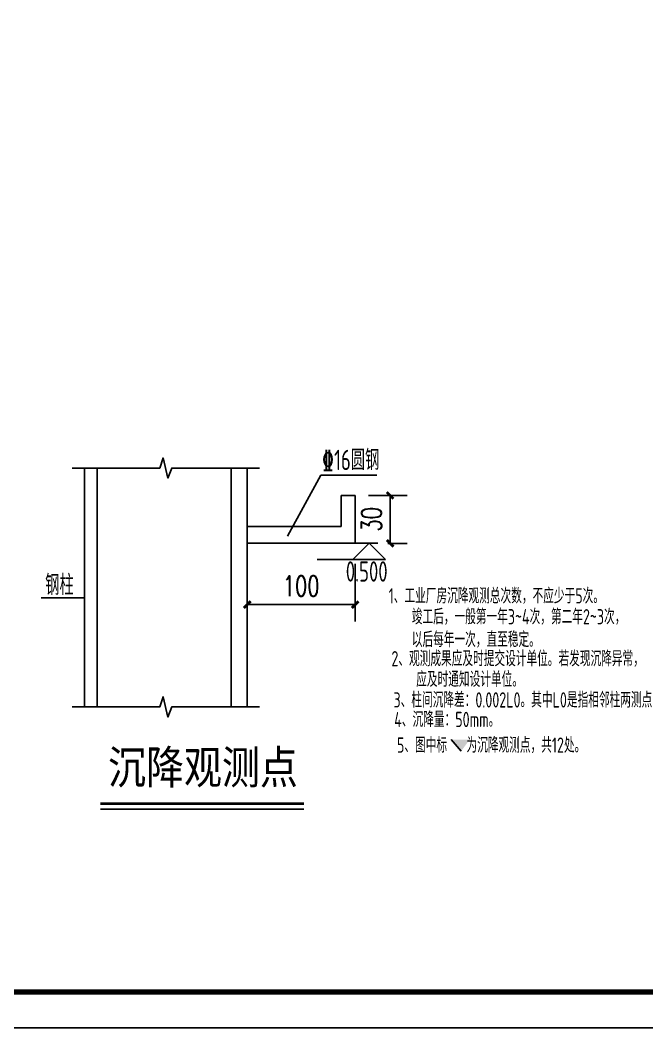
# Model space of a CAD drawing. Extents: x 177291 to 1288761, y 177638 to 322898.
# Drawn here: x 374467 to 392961, y 177638 to 207357 of the extents above; entities that cross this region are included whole.
import ezdxf
from ezdxf.enums import TextEntityAlignment as Align

# ---------------------------------------------------------------- set-up
doc = ezdxf.new("R2010")
doc.units = 0
doc.header["$LTSCALE"] = 1000
for name, color, linetype in [('11', 3, 'Continuous'), ('AXIS', 3, 'Continuous'), ('PUB_DIM', 3, 'Continuous'), ('PUB_TEXT', 7, 'Continuous'), ('PUB_TITLE', 4, 'Continuous'), ('TEXT', 7, 'Continuous'), ('THICK', 6, 'Continuous'), ('THIN', 7, 'Continuous'), ('轴线__尺寸数字', 253, 'Continuous')]:
    doc.layers.add(name, color=color, linetype=linetype)
doc.styles.add('_TCH_DIM_T3', font='SIMPLEX', dxfattribs={"width": 0.705882, "bigfont": 'GBCBIG'})
doc.styles.add('TSSD_Norm', font='tssdeng.shx', dxfattribs={"bigfont": 'hztxt.shx'})
doc.styles.add('TSSD_Rein', font='Tssdeng.shx', dxfattribs={"width": 0.7, "bigfont": 'hztxt.shx'})
doc.dimstyles.new('TCH-200-5', dxfattribs={"dimtxt": 595, "dimasz": 200, "dimexe": 500, "dimexo": 600, "dimgap": 252.5, "dimtad": 1, "dimdec": 0, "dimlfac": 0.2, "dimzin": 0, "dimdsep": 46, "dimtxsty": '_TCH_DIM_T3', "dimblk": 'ARCHTICK', "dimcen": 0.09, "dimclrd": 124, "dimclre": 124, "dimclrt": 7, "dimazin": 2, "dimtfac": 1, "dimtdec": 0, "dimtix": 1, "dimtmove": 2, "dimatfit": 3, "dimfxl": 1, "dimtolj": 1, "dimtzin": 0, "dimarcsym": 0})

# ---------------------------------------------------------------- blocks, each defined once
blk = doc.blocks.new('_ArchTick')
at = {"color": 0, "linetype": 'ByBlock', "const_width": 0.4}
blk.add_lwpolyline([(-0.5, -0.5), (0.5, 0.5)], dxfattribs=at)
blk = doc.blocks.new('*D1056')
at = {"layer": 'AXIS', "color": 124, "lineweight": -2, "transparency": 16777216}
for p, q in [((381168, 191327), (381168, 189619)), ((384353, 191327), (384353, 189619)), ((381168, 190119), (384353, 190119))]:
    blk.add_line(p, q, dxfattribs=at)
at = {"layer": 'Defpoints', "color": 0, "transparency": 16777216}
for p in [(381168, 191927), (384353, 191927), (384353, 190119)]:
    blk.add_point(p, dxfattribs=at)
at = {"layer": 'AXIS', "color": 124, "lineweight": -2, "transparency": 16777216, "xscale": 200, "yscale": 200, "zscale": 200, "rotation": 180}
blk.add_blockref('_ArchTick', (381168, 190119), dxfattribs=at)
at = {"layer": 'AXIS', "color": 124, "lineweight": -2, "transparency": 16777216, "xscale": 200, "yscale": 200, "zscale": 200}
blk.add_blockref('_ArchTick', (384353, 190119), dxfattribs=at)
at = {"layer": 'AXIS', "color": 7, "transparency": 16777216, "insert": (382760, 190669), "char_height": 595, "attachment_point": 5, "style": '_TCH_DIM_T3'}
blk.add_mtext('\\A1;100', dxfattribs=at)
blk = doc.blocks.new('*D1057')
at = {"layer": 'AXIS', "color": 124, "lineweight": -2, "transparency": 16777216}
for p, q in [((384746, 193341), (385885, 193341)), ((385385, 191927), (385385, 193341)), ((385318, 191927), (385885, 191927))]:
    blk.add_line(p, q, dxfattribs=at)
at = {"layer": 'Defpoints', "color": 0, "transparency": 16777216}
for p in [(384146, 193341), (385385, 193341), (384718, 191927)]:
    blk.add_point(p, dxfattribs=at)
at = {"layer": 'AXIS', "color": 124, "lineweight": -2, "transparency": 16777216, "xscale": 200, "yscale": 200, "zscale": 200}
for p, rotation in [((385385, 193341), 90), ((385385, 191927), 270)]:
    blk.add_blockref('_ArchTick', p, dxfattribs=dict(at, rotation=rotation))
at = {"layer": 'AXIS', "color": 7, "transparency": 16777216, "insert": (384835, 192634), "char_height": 595, "attachment_point": 5, "rotation": 90, "style": '_TCH_DIM_T3'}
blk.add_mtext('\\A1;30', dxfattribs=at)

msp = doc.modelspace()

# ---------------------------------------------------------------- linework, layer by layer
msp.add_line((384353.12, 191927.37), (385021.02, 191927.37))
at = {"layer": '11', "color": 2}
for p, q in [((376363.67, 194148.72), (376363.67, 192393.67)), ((376737.87, 194148.72), (376737.87, 192393.67)), ((380691.34, 194148.72), (380691.34, 189819.55)), ((381167.54, 194148.72), (381167.54, 189819.55)), ((383939.41, 193340.78), (383939.41, 192423.82)), ((383939.41, 193340.78), (384353.12, 193340.78)), ((384353.12, 193340.78), (384353.12, 191927.37)), ((376363.67, 192577.24), (376363.67, 187104.71)), ((376737.87, 192577.24), (376737.87, 187104.71)), ((380691.34, 192577.24), (380691.34, 187104.71)), ((381167.54, 192577.24), (381167.54, 187104.71)), ((381167.54, 192423.82), (383939.41, 192423.82)), ((381167.54, 191927.37), (384353.12, 191927.37))]:
    msp.add_line(p, q, dxfattribs=at)
at = {"layer": 'PUB_DIM'}
for p, q in [((384763.44, 191927.37), (384283.44, 191447.37)), ((384763.44, 191927.37), (385243.44, 191447.37)), ((383231.42, 191447.37), (385243.44, 191447.37))]:
    msp.add_line(p, q, dxfattribs=at)
for points in [[(376003.67, 194148.72), (376363.67, 194148.72), (378588, 194148.72), (378684, 194448.72), (378825.98, 193849.47), (378943.2, 194148.72), (381167.54, 194148.72), (381527.54, 194148.72)], [(376003.67, 187104.71), (376363.67, 187104.71), (378588, 187104.71), (378684, 187404.71), (378825.98, 186805.46), (378943.2, 187104.71), (381167.54, 187104.71), (381527.54, 187104.71)]]:
    msp.add_lwpolyline(points, dxfattribs=at)
at = {"layer": 'PUB_TEXT', "color": 5}
msp.add_line((387186.88, 186141.94), (387481.71, 185797.41), dxfattribs=at)
msp.add_solid([(387731.28, 186141.94), (387481.71, 185797.41), (387186.88, 186141.94)], dxfattribs=at)
at = {"layer": 'PUB_TITLE'}
msp.add_lwpolyline([(315145.98, 240638.49), (404343.35, 240638.49), (404343.35, 177638.2), (315145.98, 177638.2)], close=True, dxfattribs=at)
at = {"layer": 'PUB_TITLE', "const_width": 159.09}
msp.add_lwpolyline([(317797.5, 178698.82), (317797.5, 239577.88), (403282.74, 239577.88), (403282.74, 178698.82)], close=True, dxfattribs=at)
at = {"layer": 'THICK', "const_width": 80}
msp.add_lwpolyline([(376836.92, 184251.77), (382842.55, 184251.77)], dxfattribs=at)
at = {"layer": 'THIN'}
msp.add_lwpolyline([(376836.92, 184091.77), (382842.55, 184091.77)], dxfattribs=at)
at = {"layer": '轴线__尺寸数字', "color": 3}
for p, q in [((382354.42, 192140.4), (383343.43, 193934.34)), ((383343.43, 193934.34), (384991.46, 193934.34)), ((376363.67, 190324.59), (375085.01, 190324.59))]:
    msp.add_line(p, q, dxfattribs=at)

# ---------------------------------------------------------------- texts
at = {"layer": 'PUB_DIM', "style": 'TSSD_Rein', "width": 0.7}
msp.add_text('0.500', height=600, dxfattribs=at).set_placement((385310.23, 190796.53), align=Align.RIGHT)
at = {"layer": 'TEXT', "width": 0.7}
for s, height, style, p in [('\x8416圆钢', 600, 'TSSD_Rein', (383373.19, 194086.33)), ('钢柱', 600, 'TSSD_Rein', (375208.1, 190399.8)), ('5、图中标   为沉降观测点，共12处。', 450, 'TSSD_Norm', (385586.06, 185751.42))]:
    msp.add_text(s, height=height, dxfattribs=dict(at, style=style)).set_placement(p)
at = {"layer": 'TEXT', "style": 'TSSD_Norm', "width": 0.7}
for s, p in [('1、工业厂房沉降观测总次数，不应少于5次。', (385341.94, 190018.11)), ('竣工后，一般第一年3~4次，第二年2~3次，', (386023.71, 189403.3)), ('以后每年一次，直至稳定。', (386023.71, 188729.97)), ('2、观测成果应及时提交设计单位。若发现沉降异常，', (385422.67, 188166.28)), ('应及时通知设计单位。', (386155.18, 187556.5)), ('3、柱间沉降差：0.002L\x8e0\x8f。其中L\x8e0\x8f是指相邻柱两测点间的距离。', (385483.91, 186949.59)), ('4、沉降量：50mm。', (385504.77, 186373.26))]:
    msp.add_text(s, height=450, dxfattribs=at).set_placement(p, align=Align.BOTTOM_LEFT)
at = {"layer": 'TEXT', "style": 'TSSD_Norm'}
msp.add_text('沉降观测点', height=1120, dxfattribs=at).set_placement((377060.92, 184389.61), align=Align.BOTTOM_LEFT)

# ---------------------------------------------------------------- dimensions: what is measured, and where the dimension line sits
at = {"layer": 'AXIS'}
dim = msp.add_linear_dim(base=(385384.77, 193340.78), p1=(384718, 191927.37), p2=(384146.26, 193340.78), angle=90, text='30', dimstyle='TCH-200-5', dxfattribs=at)
dim.commit()
dim.dimension.update_dxf_attribs({"geometry": '*D1057', "text_midpoint": (384834.77, 192634.08)})
dim = msp.add_linear_dim(base=(384353.12, 190119.16), p1=(381167.54, 191927.37), p2=(384353.12, 191927.37), text='100', dimstyle='TCH-200-5', dxfattribs=at)
dim.commit()
dim.dimension.update_dxf_attribs({"geometry": '*D1056', "text_midpoint": (382760.33, 190669.16)})

doc.saveas('drawing.dxf')
